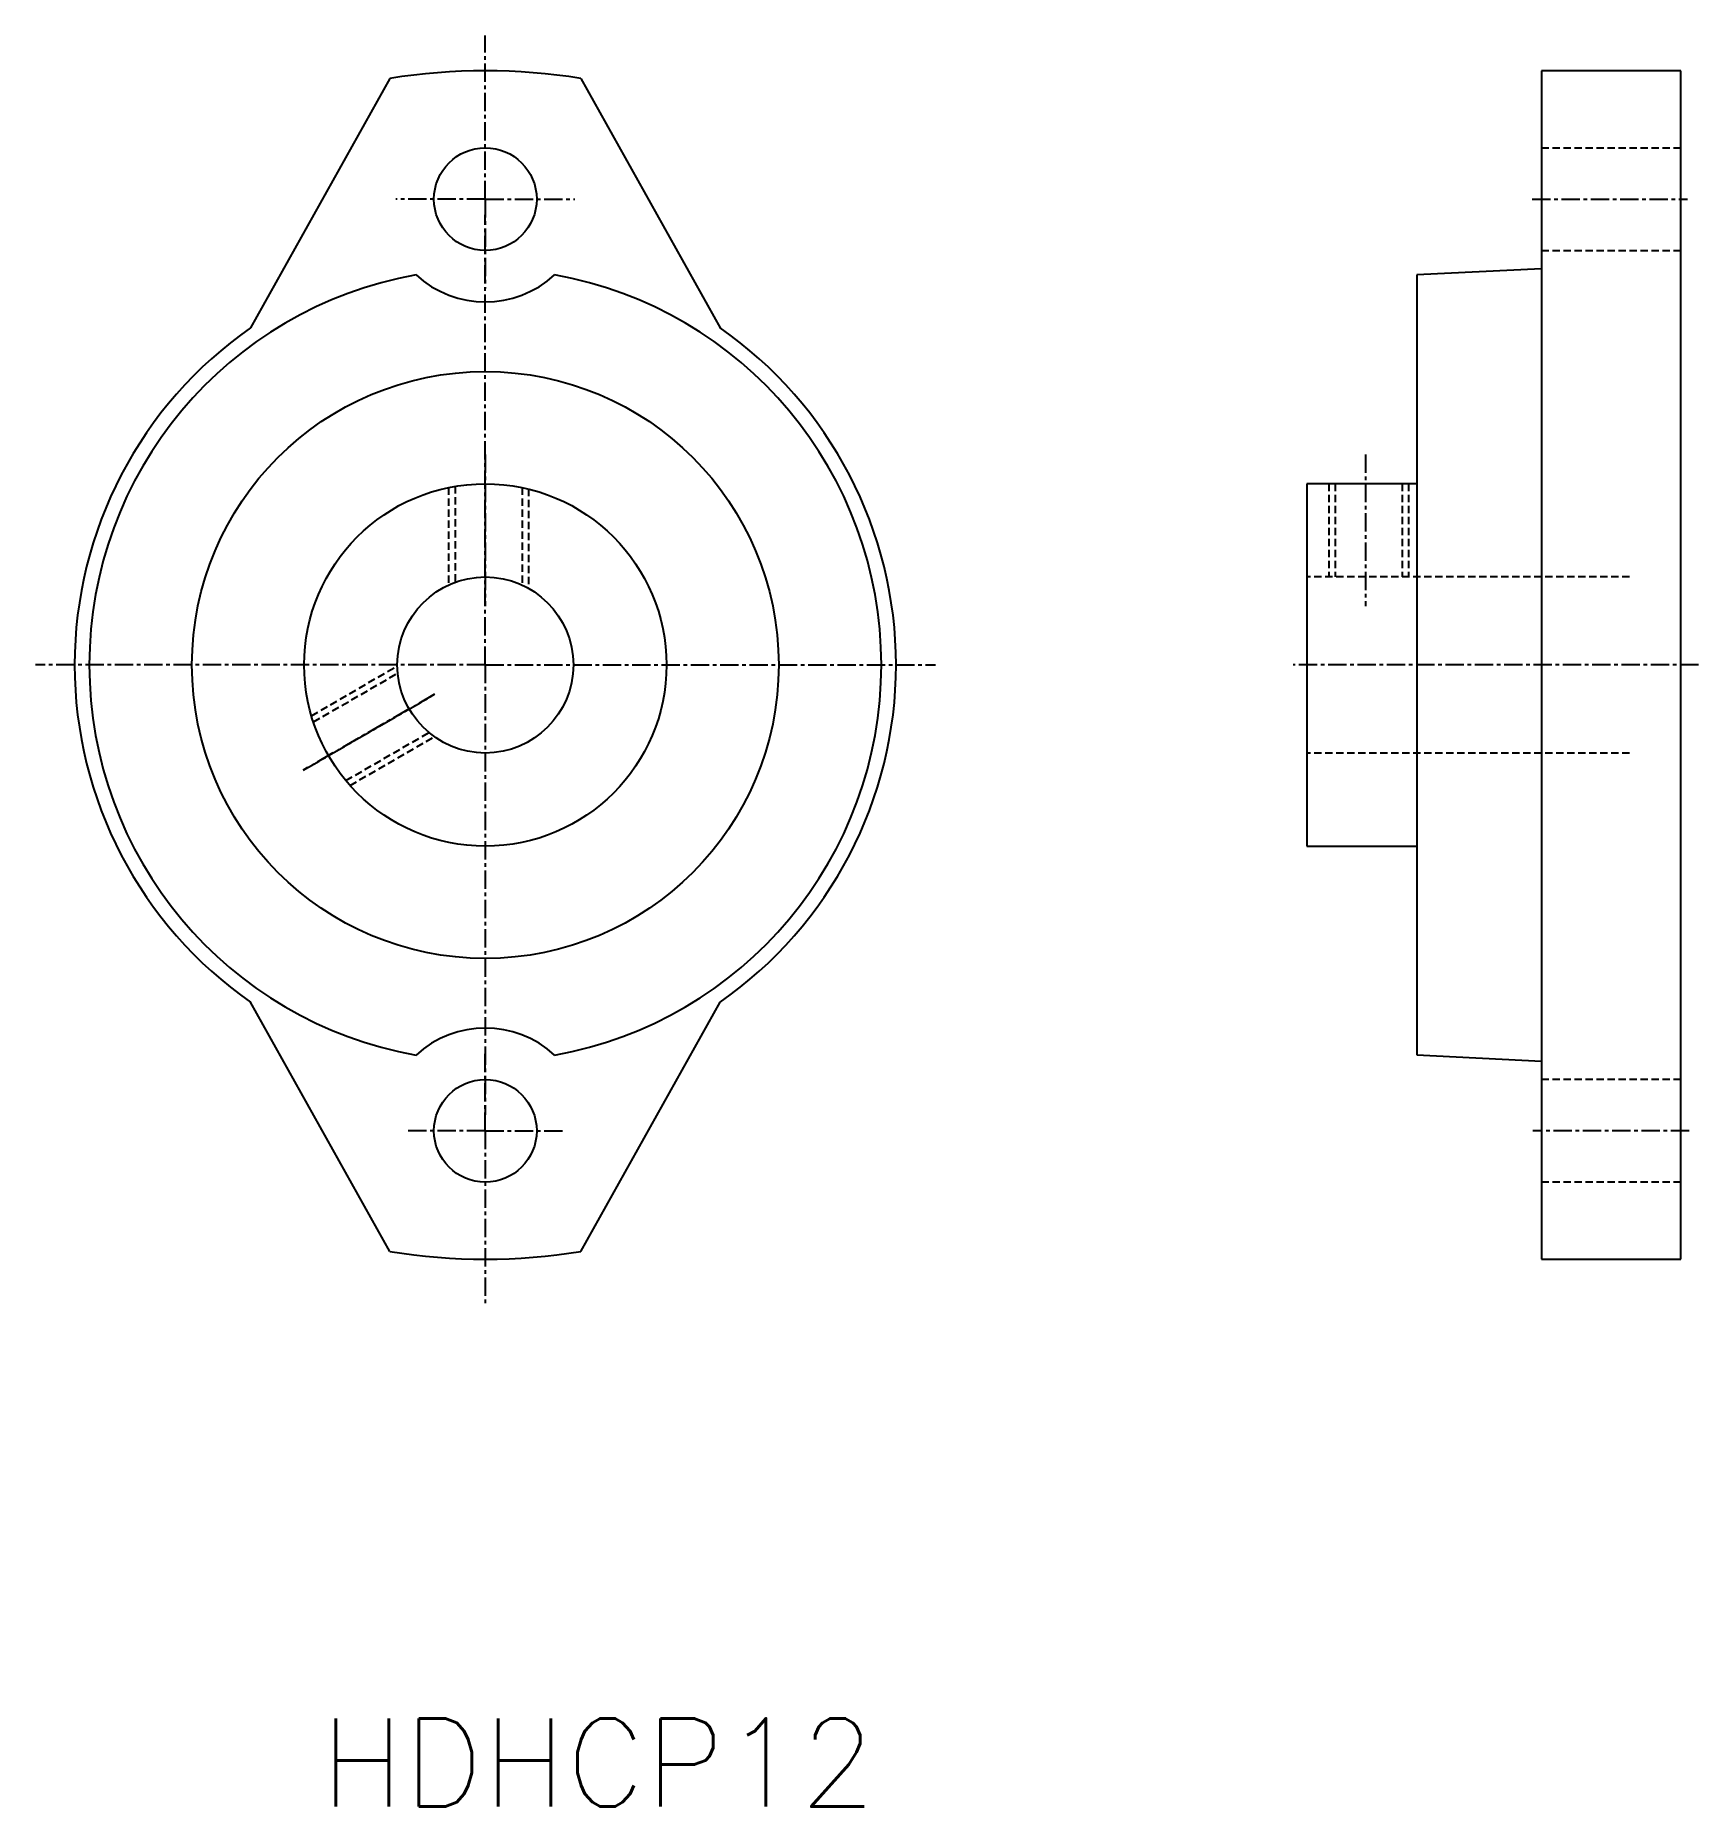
# Model space of a CAD drawing. Extents: x -22840 to -19844, y 30600 to 35916.
# Drawn here: x -22840 to -22726.6, y 35795.1 to 35915.8 of the extents above; entities outside this region: 1.
import ezdxf
from ezdxf.enums import TextEntityAlignment as Align

# ---------------------------------------------------------------- set-up
doc = ezdxf.new("R2010")
doc.units = 0
doc.header["$PDMODE"] = 1
doc.linetypes.add('CENTER', pattern=[2, 1.25, -0.25, 0.25, -0.25])
doc.linetypes.add('DASHED', pattern=[0.75, 0.5, -0.25])
doc.layers.get('0').update_dxf_attribs({"linetype": 'CONTINUOUS'})
doc.layers.add('CENTER', color=1, linetype='CENTER')
doc.styles.add('MISUMI', font='txt.shx')

msp = doc.modelspace()

# ---------------------------------------------------------------- linework, layer by layer
at = {"color": 7, "linetype": 'CONTINUOUS'}
for p, q in [((-22727.84, 35913.44), (-22737.34, 35913.44)), ((-22737.34, 35913.44), (-22737.34, 35832.44)), ((-22727.84, 35832.44), (-22727.84, 35913.44)), ((-22815.84, 35912.92), (-22825.34, 35895.92)), ((-22802.84, 35912.92), (-22793.34, 35895.92)), ((-22737.34, 35899.94), (-22745.84, 35899.53)), ((-22745.84, 35899.53), (-22745.84, 35846.36)), ((-22753.34, 35885.29), (-22753.34, 35860.59)), ((-22745.84, 35885.29), (-22753.34, 35885.29)), ((-22753.34, 35860.59), (-22745.84, 35860.59)), ((-22815.84, 35832.97), (-22825.34, 35849.96)), ((-22802.84, 35832.97), (-22793.34, 35849.96)), ((-22745.84, 35846.36), (-22737.34, 35845.94)), ((-22737.34, 35832.44), (-22727.84, 35832.44))]:
    msp.add_line(p, q, dxfattribs=at)
at = {"color": 3, "linetype": 'DASHED'}
for p, q in [((-22737.34, 35908.19), (-22727.84, 35908.19)), ((-22737.34, 35901.19), (-22727.84, 35901.19)), ((-22751.84, 35885.29), (-22751.84, 35878.94)), ((-22751.4, 35885.29), (-22751.4, 35878.94)), ((-22746.84, 35885.29), (-22746.84, 35878.94)), ((-22746.4, 35885.29), (-22746.4, 35878.94)), ((-22811.84, 35885.04), (-22811.84, 35878.4)), ((-22811.4, 35885.12), (-22811.4, 35878.58)), ((-22806.84, 35885.04), (-22806.84, 35878.4)), ((-22806.4, 35884.94), (-22806.4, 35878.18)), ((-22731.34, 35878.94), (-22753.34, 35878.94)), ((-22821.19, 35869.48), (-22815.34, 35872.87)), ((-22821.06, 35869.06), (-22815.31, 35872.38)), ((-22818.85, 35865.06), (-22813.18, 35868.34)), ((-22818.56, 35864.73), (-22812.81, 35868.05)), ((-22731.34, 35866.94), (-22753.34, 35866.94)), ((-22727.84, 35844.69), (-22737.34, 35844.69)), ((-22727.84, 35837.69), (-22737.34, 35837.69))]:
    msp.add_line(p, q, dxfattribs=at)
at = {"color": 7, "linetype": 'CONTINUOUS'}
for centre, radius in [((-22809.34, 35904.69), 3.5), ((-22809.34, 35872.94), 20), ((-22809.34, 35872.94), 12.35), ((-22809.34, 35872.94), 6), ((-22809.34, 35841.19), 3.5)]:
    msp.add_circle(centre, radius, dxfattribs=at)
for centre, radius, start, end in [((-22809.34, 35872.94), 40.5, 80.7644, 99.2356), ((-22809.34, 35872.94), 27, 100.0749, 259.9251), ((-22809.34, 35904.69), 7, 227.5654, 312.4346), ((-22809.34, 35872.94), 27, 280.0749, 79.9251), ((-22809.34, 35872.94), 28, 124.8499, 235.1501), ((-22809.34, 35872.94), 28, 304.8499, 55.1501), ((-22809.34, 35841.19), 7, 47.5654, 132.4346), ((-22809.34, 35872.94), 40.5, 260.7644, 279.2356)]:
    msp.add_arc(centre, radius, start, end, dxfattribs=at)
msp.add_point((-19844.35, 30599.58), dxfattribs=at)
at = {"layer": 'CENTER', "color": 1, "linetype": 'CENTER'}
for p, q in [((-22809.34, 35904.69), (-22809.34, 35915.85)), ((-22809.34, 35904.69), (-22815.44, 35904.69)), ((-22809.34, 35904.69), (-22803.24, 35904.69)), ((-22809.34, 35904.69), (-22809.34, 35898.59)), ((-22737.98, 35904.69), (-22727.39, 35904.69)), ((-22809.34, 35872.94), (-22809.34, 35903.62)), ((-22809.34, 35887.29), (-22809.34, 35876.94)), ((-22749.34, 35887.29), (-22749.34, 35876.94)), ((-22809.34, 35872.94), (-22840.01, 35872.94)), ((-22809.34, 35872.94), (-22778.66, 35872.94)), ((-22809.34, 35872.94), (-22809.34, 35842.27)), ((-22726.63, 35872.94), (-22754.26, 35872.94)), ((-22812.8, 35870.94), (-22821.76, 35865.77)), ((-22821.76, 35865.77), (-22812.8, 35870.94)), ((-22809.34, 35841.19), (-22809.34, 35846.6)), ((-22809.34, 35841.19), (-22814.74, 35841.19)), ((-22809.34, 35841.19), (-22803.93, 35841.19)), ((-22809.34, 35841.19), (-22809.34, 35829.21)), ((-22727.28, 35841.19), (-22737.92, 35841.19))]:
    msp.add_line(p, q, dxfattribs=at)

# ---------------------------------------------------------------- texts
at = {"color": 7, "linetype": 'CONTINUOUS', "style": 'MISUMI'}
msp.add_text('HDHCP12', height=6, dxfattribs=at).set_placement((-22801.65, 35795.14), align=Align.CENTER)

doc.saveas('drawing.dxf')
